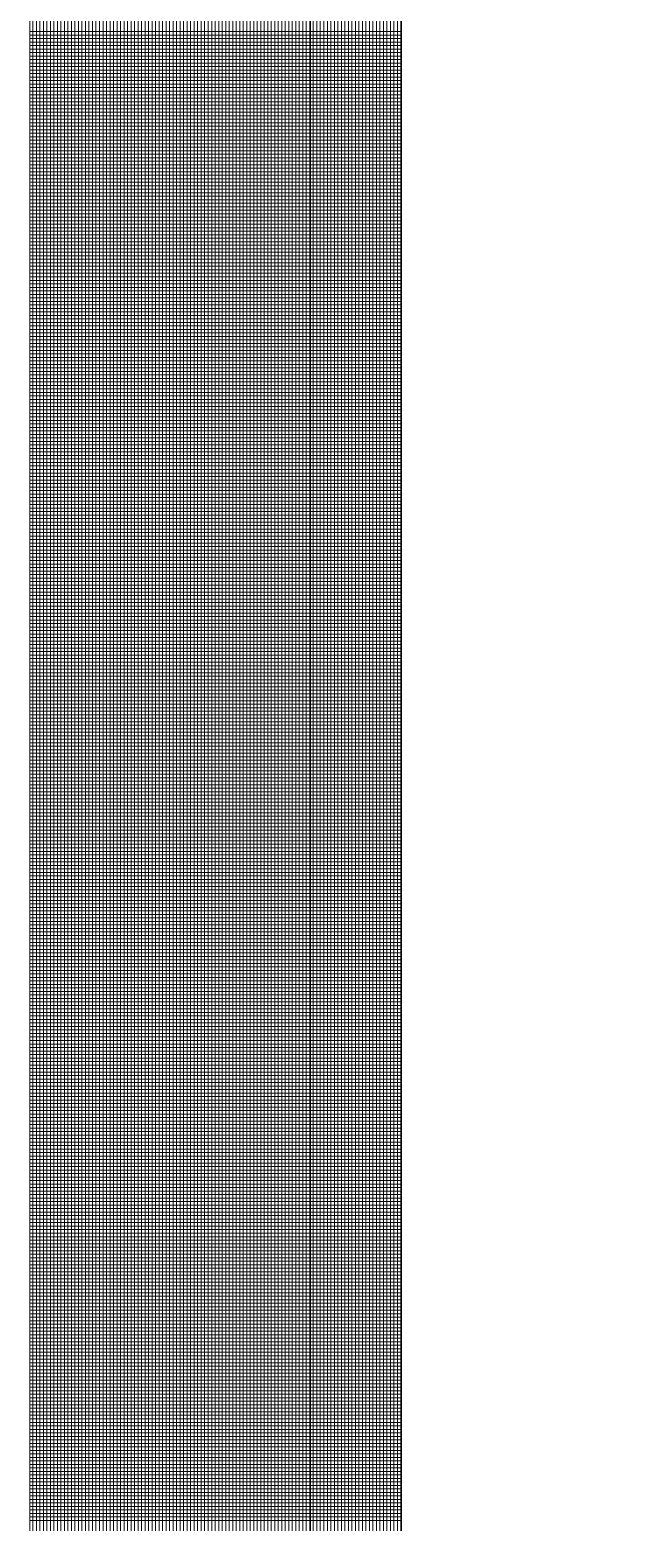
# Model space of a CAD drawing. Header units: inches. Extents: x -675 to 1187, y -924 to 1124.
# Drawn here: x -675.4 to -653.7, y 607.3 to 660.6 of the extents above; entities that cross this region are included whole.
import ezdxf

# ---------------------------------------------------------------- set-up
doc = ezdxf.new("R2010")
doc.units = ezdxf.units.IN
doc.header["$MEASUREMENT"] = 0
doc.layers.add('Base_dwg', color=8, linetype='Continuous', lineweight=9)
doc.layers.add('core and shell', color=50, linetype='Continuous', lineweight=9)

# ---------------------------------------------------------------- blocks, each defined once
blk = doc.blocks.new('Base_dwg-531197-Level 1 Copy 1')
at = {"layer": 'core and shell'}
blk.add_line((335.411, 359.899), (335.411, 1861.472), dxfattribs=at)
at = {"layer": 'core and shell', "flags": 128}
for points in [[(335.395, 326.052), (335.395, 359.899), (335.395, 1861.472), (335.395, 1895.256)], [(335.02, 326.65), (335.02, 359.897), (335.02, 1861.474), (335.02, 1894.657)], [(335.145, 326.449), (335.145, 359.898), (335.145, 1861.473), (335.145, 1894.858)], [(335.27, 326.25), (335.27, 359.899), (335.27, 1861.472), (335.27, 1895.058)], [(334.77, 327.058), (334.77, 359.896), (334.77, 1861.475), (334.77, 1894.249)], [(334.895, 326.853), (334.895, 359.897), (334.895, 1861.474), (334.895, 1894.454), (347.067, 1894.454)], [(334.395, 327.681), (334.395, 359.894), (334.395, 1861.477), (334.395, 1893.625)], [(334.52, 327.472), (334.52, 359.895), (334.52, 1861.477), (334.52, 1893.835), (346.582, 1893.835)], [(334.645, 327.264), (334.645, 359.896), (334.645, 1861.476), (334.645, 1894.043)], [(334.145, 328.107), (334.145, 359.893), (334.145, 1861.479), (334.145, 1893.2)], [(334.27, 327.893), (334.27, 359.894), (334.27, 1861.478), (334.27, 1893.413)], [(333.77, 328.758), (333.77, 359.891), (333.77, 1861.481), (333.77, 1892.547)], [(333.895, 328.539), (333.895, 359.892), (333.895, 1861.48), (333.895, 1892.767)], [(334.02, 328.322), (334.02, 359.893), (334.02, 1861.479), (334.02, 1892.984)], [(345.313, 329.206), (333.52, 329.206), (333.52, 359.89), (333.52, 1861.482), (333.52, 1892.102)], [(333.645, 328.98), (333.645, 359.891), (333.645, 1861.482), (333.645, 1892.326), (345.474, 1892.326)], [(333.27, 329.656), (333.27, 359.889), (333.27, 1861.484), (333.27, 1891.648)], [(333.395, 329.429), (333.395, 359.89), (333.395, 1861.483), (333.395, 1891.876)], [(332.895, 330.353), (332.895, 359.887), (332.895, 1861.486), (332.895, 1890.952), (344.527, 1890.952)], [(333.02, 330.118), (333.02, 359.888), (333.02, 1861.485), (333.02, 1891.186)], [(333.145, 329.886), (333.145, 359.888), (333.145, 1861.484), (333.145, 1891.418)], [(344.211, 330.831), (332.645, 330.831), (332.645, 359.886), (332.645, 1861.487), (332.645, 1890.475)], [(332.77, 330.589), (332.77, 359.887), (332.77, 1861.486), (332.77, 1890.715)], [(332.395, 331.315), (332.395, 359.885), (332.395, 1861.489), (332.395, 1889.989)], [(332.52, 331.07), (332.52, 359.885), (332.52, 1861.488), (332.52, 1890.233)], [(332.145, 331.811), (332.145, 359.884), (332.145, 1861.49), (332.145, 1889.492)], [(332.27, 331.561), (332.27, 359.884), (332.27, 1861.489), (332.27, 1889.742)], [(331.895, 332.318), (331.895, 359.882), (331.895, 1861.491), (331.895, 1888.984)], [(332.02, 332.063), (332.02, 359.883), (332.02, 1861.491), (332.02, 1889.24)], [(342.967, 332.831), (331.645, 332.831), (331.645, 359.881), (331.645, 1861.493), (331.645, 1888.465)], [(343.116, 332.581), (331.77, 332.581), (331.77, 359.882), (331.77, 1861.492), (331.77, 1888.726)], [(331.395, 333.368), (331.395, 359.88), (331.395, 1861.494), (331.395, 1887.933)], [(331.52, 333.101), (331.52, 359.881), (331.52, 1861.493), (331.52, 1888.201), (342.81, 1888.201)], [(331.145, 333.913), (331.145, 359.879), (331.145, 1861.496), (331.145, 1887.389)], [(331.27, 333.639), (331.27, 359.879), (331.27, 1861.495), (331.27, 1887.663)], [(330.895, 334.471), (330.895, 359.878), (330.895, 1861.497), (330.895, 1886.83), (342.034, 1886.83)], [(331.02, 334.19), (331.02, 359.878), (331.02, 1861.496), (331.02, 1887.111)], [(330.645, 335.043), (330.645, 359.876), (330.645, 1861.498), (330.645, 1886.257)], [(330.77, 334.755), (330.77, 359.877), (330.77, 1861.498), (330.77, 1886.546)], [(330.395, 335.632), (330.395, 359.875), (330.395, 1861.5), (330.395, 1885.668)], [(341.575, 335.331), (330.52, 335.331), (330.52, 359.876), (330.52, 1861.499), (330.52, 1885.965)], [(330.145, 336.237), (330.145, 359.874), (330.145, 1861.501), (330.145, 1885.063)], [(330.27, 335.932), (330.27, 359.875), (330.27, 1861.5), (330.27, 1885.368)], [(330.02, 336.546), (330.02, 359.873), (330.02, 1861.502), (330.02, 1884.753)], [(329.77, 337.18), (329.77, 359.872), (329.77, 1861.503), (329.77, 1884.119)], [(329.895, 336.86), (329.895, 359.873), (329.895, 1861.503), (329.895, 1884.439)], [(340.349, 337.831), (329.52, 337.831), (329.52, 359.871), (329.52, 1861.505), (329.52, 1883.465)], [(329.645, 337.504), (329.645, 359.872), (329.645, 1861.504), (329.645, 1883.795)], [(329.395, 338.168), (329.395, 359.87), (329.395, 1861.505), (329.395, 1883.13)], [(329.145, 338.856), (329.145, 359.869), (329.145, 1861.507), (329.145, 1882.442)], [(329.27, 338.509), (329.27, 359.87), (329.27, 1861.506), (329.27, 1882.789)], [(339.741, 339.206), (329.02, 339.206), (329.02, 359.869), (329.02, 1861.508), (329.02, 1882.088)], [(328.77, 339.937), (328.77, 359.867), (328.77, 1861.509), (328.77, 1881.36)], [(328.895, 339.57), (328.895, 359.868), (328.895, 1861.508), (328.895, 1881.728)], [(328.645, 340.312), (328.645, 359.867), (328.645, 1861.51), (328.645, 1880.985)], [(328.52, 340.694), (328.52, 359.866), (328.52, 1861.51), (328.52, 1880.602)], [(328.27, 341.485), (328.27, 359.865), (328.27, 1861.512), (328.27, 1879.811)], [(338.983, 341.081), (328.395, 341.081), (328.395, 359.866), (328.395, 1861.511), (328.395, 1880.211), (338.979, 1880.211)], [(328.145, 341.894), (328.145, 359.864), (328.145, 1861.512), (328.145, 1879.401)], [(338.645, 1208.938), (338.645, 1861.501), (338.645, 1879.373)], [(328.02, 342.314), (328.02, 359.864), (328.02, 1861.513), (328.02, 1878.982)], [(338.395, 1138.188), (338.395, 1143.063), (338.395, 1208.938), (338.395, 1861.503), (338.395, 1878.667)], [(338.52, 1138.188), (338.52, 1143.063), (338.52, 1208.938), (338.52, 1861.502), (338.52, 1879.024)], [(327.895, 342.744), (327.895, 359.863), (327.895, 1861.514), (327.895, 1878.551)], [(338.27, 1138.188), (338.27, 1143.063), (338.27, 1208.938), (338.27, 1861.504), (338.27, 1878.302)], [(327.645, 343.64), (327.645, 359.862), (327.645, 1861.515), (327.645, 1877.654)], [(327.77, 343.186), (327.77, 359.863), (327.77, 1861.515), (327.77, 1878.109)], [(338.145, 1138.188), (338.145, 1143.063), (338.145, 1208.938), (338.145, 1861.504), (338.145, 1877.928)], [(327.52, 344.108), (327.52, 359.861), (327.52, 1861.516), (327.52, 1877.186)], [(337.895, 1138.188), (337.895, 1143.063), (337.895, 1208.938), (337.895, 1861.506), (337.895, 1877.151)], [(338.02, 1138.188), (338.02, 1143.063), (338.02, 1208.938), (338.02, 1861.505), (338.02, 1877.545)], [(327.395, 344.591), (327.395, 359.861), (327.395, 1861.517), (327.395, 1876.703), (337.778, 1876.703)], [(337.77, 1138.188), (337.77, 1143.063), (337.77, 1208.938), (337.77, 1861.506), (337.77, 1876.747)], [(327.27, 345.09), (327.27, 359.86), (327.27, 1861.517), (327.27, 1876.204), (337.628, 1876.204)], [(337.645, 1138.188), (337.645, 1143.063), (337.645, 1208.938), (337.645, 1861.507), (337.645, 1876.331), (341.044, 1876.331)], [(327.145, 345.607), (327.145, 359.86), (327.145, 1861.518), (327.145, 1875.687)], [(337.52, 1138.188), (337.52, 1143.063), (337.52, 1208.938), (337.52, 1861.508), (337.52, 1875.903)], [(327.02, 346.144), (327.02, 359.859), (327.02, 1861.519), (327.02, 1875.15)], [(337.27, 1138.188), (337.27, 1143.063), (337.27, 1208.938), (337.27, 1861.509), (337.27, 1875.004)], [(337.395, 1138.188), (337.395, 1143.063), (337.395, 1208.938), (337.395, 1861.508), (337.395, 1875.461), (340.776, 1875.461)], [(337.177, 346.706), (326.895, 346.706), (326.895, 359.858), (326.895, 1861.519), (326.895, 1874.591)], [(337.145, 1138.188), (337.145, 1143.063), (337.145, 1208.938), (337.145, 1861.51), (337.145, 1874.53)], [(326.77, 347.286), (326.77, 359.858), (326.77, 1861.52), (326.77, 1874.007)], [(337.02, 1138.188), (337.02, 1143.063), (337.02, 1208.938), (337.02, 1861.51), (337.02, 1874.039)], [(326.645, 347.898), (326.645, 359.857), (326.645, 1861.521), (326.645, 1873.395)], [(336.895, 1138.188), (336.895, 1143.063), (336.895, 1208.938), (336.895, 1861.511), (336.895, 1873.526)], [(336.77, 1138.188), (336.77, 1143.063), (336.77, 1208.938), (336.77, 1861.512), (336.77, 1872.991)], [(326.52, 348.543), (326.52, 359.857), (326.52, 1861.522), (326.52, 1872.75)], [(336.645, 1138.188), (336.645, 1143.063), (336.645, 1208.938), (336.645, 1861.512), (336.645, 1872.429)], [(326.395, 349.226), (326.395, 359.856), (326.395, 1861.522), (326.395, 1872.066)], [(336.52, 1138.188), (336.52, 1143.063), (336.52, 1208.938), (336.52, 1861.513), (336.52, 1871.837), (339.841, 1871.831)], [(336.432, 349.956), (326.27, 349.956), (326.27, 359.855), (326.27, 1861.523), (326.27, 1871.337), (336.431, 1871.337)], [(336.395, 1138.188), (336.395, 1143.063), (336.395, 1208.938), (336.395, 1861.514), (336.395, 1871.21), (339.708, 1871.21)], [(326.145, 350.74), (326.145, 359.855), (326.145, 1861.524), (326.145, 1870.551)], [(336.27, 1138.188), (336.27, 1143.063), (336.27, 1208.938), (336.27, 1861.514), (336.27, 1870.54)], [(326.02, 351.597), (326.02, 359.854), (326.02, 1861.524), (326.02, 1869.695)], [(336.145, 1208.938), (336.145, 1861.515), (336.145, 1869.818)], [(325.895, 352.548), (325.895, 359.854), (325.895, 1861.525), (325.895, 1868.744)], [(336.02, 1208.938), (336.02, 1861.516), (336.02, 1869.03)], [(335.895, 1208.938), (335.895, 1861.517), (335.895, 1868.154)], [(325.77, 353.633), (325.77, 359.853), (325.77, 1861.526), (325.77, 1867.659)], [(335.77, 1208.938), (335.77, 1861.517), (335.77, 1867.153)], [(325.645, 354.931), (325.645, 359.852), (325.645, 1861.526), (325.645, 1866.363)], [(335.645, 1208.938), (335.645, 1861.518), (335.645, 1865.954)], [(325.52, 356.653), (325.52, 359.852), (325.52, 1861.527), (325.52, 1864.644)], [(335.52, 1208.938), (335.52, 1861.519), (335.52, 1864.353)], [(335.412, 359.831), (325.411, 359.831), (325.411, 359.851), (325.411, 1861.528), (325.412, 1861.556)], [(335.416, 1861.528), (335.416, 1861.519), (335.416, 1208.938), (338.662, 1208.938), (338.662, 1861.501)], [(338.664, 1584.456), (335.411, 1584.456), (325.411, 1584.456)], [(338.664, 1584.331), (335.411, 1584.331), (325.411, 1584.331)], [(338.664, 1584.206), (335.411, 1584.206), (325.411, 1584.206)], [(338.664, 1584.081), (335.411, 1584.081), (325.411, 1584.081)], [(338.664, 1583.956), (335.411, 1583.956), (325.411, 1583.956)], [(338.664, 1583.831), (335.411, 1583.831), (325.411, 1583.831)], [(338.664, 1583.706), (335.411, 1583.706), (325.411, 1583.706)], [(338.664, 1583.581), (335.411, 1583.581), (325.411, 1583.581)], [(338.664, 1583.456), (335.411, 1583.456), (325.411, 1583.456)], [(338.664, 1583.331), (335.411, 1583.331), (325.411, 1583.331)], [(338.664, 1583.206), (335.411, 1583.206), (325.411, 1583.206)], [(338.664, 1583.081), (335.411, 1583.081), (325.411, 1583.081)], [(338.664, 1582.956), (335.411, 1582.956), (325.411, 1582.956)], [(338.664, 1582.831), (335.411, 1582.831), (325.411, 1582.831)], [(338.664, 1582.706), (335.411, 1582.706), (325.411, 1582.706)], [(338.664, 1582.581), (335.411, 1582.581), (325.411, 1582.581)], [(338.664, 1582.456), (335.411, 1582.456), (325.411, 1582.456)], [(338.664, 1582.331), (335.411, 1582.331), (325.411, 1582.331)], [(338.664, 1582.206), (335.411, 1582.206), (325.411, 1582.206)], [(338.664, 1582.081), (335.411, 1582.081), (325.411, 1582.081)], [(338.664, 1581.956), (335.411, 1581.956), (325.411, 1581.956)], [(338.664, 1581.831), (335.411, 1581.831), (325.411, 1581.831)], [(338.664, 1581.706), (335.411, 1581.706), (325.411, 1581.706)], [(338.664, 1581.581), (335.411, 1581.581), (325.411, 1581.581)], [(338.664, 1581.456), (335.411, 1581.456), (325.411, 1581.456)], [(338.664, 1581.331), (335.411, 1581.331), (325.411, 1581.331)], [(338.664, 1581.206), (335.411, 1581.206), (325.411, 1581.206)], [(338.664, 1581.081), (335.411, 1581.081), (325.411, 1581.081)], [(338.664, 1580.956), (335.411, 1580.956), (325.411, 1580.956)], [(338.664, 1580.831), (335.411, 1580.831), (325.411, 1580.831)], [(338.664, 1580.706), (335.411, 1580.706), (325.411, 1580.706)], [(338.664, 1580.581), (335.411, 1580.581), (325.411, 1580.581)], [(338.664, 1580.456), (335.411, 1580.456), (325.411, 1580.456)], [(338.664, 1580.331), (335.411, 1580.331), (325.411, 1580.331)], [(338.664, 1580.206), (335.411, 1580.206), (325.411, 1580.206)], [(338.664, 1580.081), (335.411, 1580.081), (325.411, 1580.081)], [(338.664, 1579.956), (335.411, 1579.956), (325.411, 1579.956)], [(338.664, 1579.831), (335.411, 1579.831), (325.411, 1579.831)], [(338.664, 1579.706), (335.411, 1579.706), (325.411, 1579.706)], [(338.664, 1579.581), (335.411, 1579.581), (325.411, 1579.581)], [(338.664, 1579.456), (335.411, 1579.456), (325.411, 1579.456)], [(338.664, 1579.331), (335.411, 1579.331), (325.411, 1579.331)], [(338.664, 1579.206), (335.411, 1579.206), (325.411, 1579.206)], [(338.664, 1579.081), (335.411, 1579.081), (325.411, 1579.081)], [(338.664, 1578.956), (335.411, 1578.956), (325.411, 1578.956)], [(338.664, 1578.831), (335.411, 1578.831), (325.411, 1578.831)], [(338.664, 1578.706), (335.411, 1578.706), (325.411, 1578.706)], [(338.664, 1578.581), (335.411, 1578.581), (325.411, 1578.581)], [(338.664, 1578.456), (335.411, 1578.456), (325.411, 1578.456)], [(338.664, 1578.331), (335.411, 1578.331), (325.411, 1578.331)], [(338.664, 1578.206), (335.411, 1578.206), (325.411, 1578.206)], [(338.664, 1578.081), (335.411, 1578.081), (325.411, 1578.081)], [(338.664, 1577.956), (335.411, 1577.956), (325.411, 1577.956)], [(338.664, 1577.831), (335.411, 1577.831), (325.411, 1577.831)], [(338.664, 1577.706), (335.411, 1577.706), (325.411, 1577.706)], [(338.664, 1577.581), (335.411, 1577.581), (325.411, 1577.581)], [(338.664, 1577.456), (335.411, 1577.456), (325.411, 1577.456)], [(338.664, 1577.331), (335.411, 1577.331), (325.411, 1577.331)], [(338.664, 1577.206), (335.411, 1577.206), (325.411, 1577.206)], [(338.664, 1577.081), (335.411, 1577.081), (325.411, 1577.081)], [(338.664, 1576.956), (335.411, 1576.956), (325.411, 1576.956)], [(338.664, 1576.831), (335.411, 1576.831), (325.411, 1576.831)], [(338.664, 1576.706), (335.411, 1576.706), (325.411, 1576.706)], [(338.664, 1576.581), (335.411, 1576.581), (325.411, 1576.581)], [(338.664, 1576.456), (335.411, 1576.456), (325.411, 1576.456)], [(338.664, 1576.331), (335.411, 1576.331), (325.411, 1576.331)], [(338.664, 1576.206), (335.411, 1576.206), (325.411, 1576.206)], [(338.664, 1576.081), (335.411, 1576.081), (325.411, 1576.081)], [(338.664, 1575.956), (335.411, 1575.956), (325.411, 1575.956)], [(338.664, 1575.831), (335.411, 1575.831), (325.411, 1575.831)], [(338.664, 1575.706), (335.411, 1575.706), (325.411, 1575.706)], [(338.664, 1575.581), (335.411, 1575.581), (325.411, 1575.581)], [(338.664, 1575.456), (335.411, 1575.456), (325.411, 1575.456)], [(338.664, 1575.331), (335.411, 1575.331), (325.411, 1575.331)], [(338.664, 1575.206), (335.411, 1575.206), (325.411, 1575.206)], [(338.664, 1575.081), (335.411, 1575.081), (325.411, 1575.081)], [(338.664, 1574.956), (335.411, 1574.956), (325.411, 1574.956)], [(338.664, 1574.831), (335.411, 1574.831), (325.411, 1574.831)], [(338.664, 1574.706), (335.411, 1574.706), (325.411, 1574.706)], [(338.664, 1574.581), (335.411, 1574.581), (325.411, 1574.581)], [(338.664, 1574.456), (335.411, 1574.456), (325.411, 1574.456)], [(338.664, 1574.331), (335.411, 1574.331), (325.411, 1574.331)], [(338.664, 1574.206), (335.411, 1574.206), (325.411, 1574.206)], [(338.664, 1574.081), (335.411, 1574.081), (325.411, 1574.081)], [(338.664, 1573.956), (335.411, 1573.956), (325.411, 1573.956)], [(338.664, 1573.831), (335.411, 1573.831), (325.411, 1573.831)], [(338.664, 1573.706), (335.411, 1573.706), (325.411, 1573.706)], [(338.664, 1573.581), (335.411, 1573.581), (325.411, 1573.581)], [(338.664, 1573.456), (335.411, 1573.456), (325.411, 1573.456)], [(338.664, 1573.331), (335.411, 1573.331), (325.411, 1573.331)], [(338.664, 1573.206), (335.411, 1573.206), (325.411, 1573.206)], [(338.664, 1573.081), (335.411, 1573.081), (325.411, 1573.081)], [(338.664, 1572.956), (335.411, 1572.956), (325.411, 1572.956)], [(338.664, 1572.831), (335.411, 1572.831), (325.411, 1572.831)], [(338.664, 1572.706), (335.411, 1572.706), (325.411, 1572.706)], [(338.664, 1572.581), (335.411, 1572.581), (325.411, 1572.581)], [(338.664, 1572.456), (335.411, 1572.456), (325.411, 1572.456)], [(338.664, 1572.331), (335.411, 1572.331), (325.411, 1572.331)], [(338.664, 1572.206), (335.411, 1572.206), (325.411, 1572.206)], [(338.664, 1572.081), (335.411, 1572.081), (325.411, 1572.081)], [(338.664, 1571.956), (335.411, 1571.956), (325.411, 1571.956)], [(338.664, 1571.831), (335.411, 1571.831), (325.411, 1571.831)], [(338.664, 1571.706), (335.411, 1571.706), (325.411, 1571.706)], [(338.664, 1571.581), (335.411, 1571.581), (325.411, 1571.581)], [(338.664, 1571.456), (335.411, 1571.456), (325.411, 1571.456)], [(338.664, 1571.331), (335.411, 1571.331), (325.411, 1571.331)], [(338.664, 1571.206), (335.411, 1571.206), (325.411, 1571.206)], [(338.664, 1571.081), (335.411, 1571.081), (325.411, 1571.081)], [(338.664, 1570.956), (335.411, 1570.956), (325.411, 1570.956)], [(338.664, 1570.831), (335.411, 1570.831), (325.411, 1570.831)], [(338.664, 1570.706), (335.411, 1570.706), (325.411, 1570.706)], [(338.664, 1570.581), (335.411, 1570.581), (325.411, 1570.581)], [(338.664, 1570.456), (335.411, 1570.456), (325.411, 1570.456)], [(338.664, 1570.331), (335.411, 1570.331), (325.411, 1570.331)], [(338.664, 1570.206), (335.411, 1570.206), (325.411, 1570.206)], [(338.664, 1570.081), (335.411, 1570.081), (325.411, 1570.081)], [(338.664, 1569.956), (335.411, 1569.956), (325.411, 1569.956)], [(338.664, 1569.831), (335.411, 1569.831), (325.411, 1569.831)], [(338.664, 1569.706), (335.411, 1569.706), (325.411, 1569.706)], [(338.664, 1569.581), (335.411, 1569.581), (325.411, 1569.581)], [(338.664, 1569.456), (335.411, 1569.456), (325.411, 1569.456)], [(338.664, 1569.331), (335.411, 1569.331), (325.411, 1569.331)], [(338.664, 1569.206), (335.411, 1569.206), (325.411, 1569.206)], [(338.664, 1569.081), (335.411, 1569.081), (325.411, 1569.081)], [(338.664, 1568.956), (335.411, 1568.956), (325.411, 1568.956)], [(338.664, 1568.831), (335.411, 1568.831), (325.411, 1568.831)], [(338.664, 1568.706), (335.411, 1568.706), (325.411, 1568.706)], [(338.664, 1568.581), (335.411, 1568.581), (325.411, 1568.581)], [(338.664, 1568.456), (335.411, 1568.456), (325.411, 1568.456)], [(338.664, 1568.331), (335.411, 1568.331), (325.411, 1568.331)], [(338.664, 1568.206), (335.411, 1568.206), (325.411, 1568.206)], [(338.664, 1568.081), (335.411, 1568.081), (325.411, 1568.081)], [(338.664, 1567.956), (335.411, 1567.956), (325.411, 1567.956)], [(338.664, 1567.831), (335.411, 1567.831), (325.411, 1567.831)], [(338.664, 1567.706), (335.411, 1567.706), (325.411, 1567.706)], [(338.664, 1567.581), (335.411, 1567.581), (325.411, 1567.581)], [(338.664, 1567.456), (335.411, 1567.456), (325.411, 1567.456)], [(338.664, 1567.331), (335.411, 1567.331), (325.411, 1567.331)], [(338.664, 1567.206), (335.411, 1567.206), (325.411, 1567.206)], [(338.664, 1567.081), (335.411, 1567.081), (325.411, 1567.081)], [(338.664, 1566.956), (335.411, 1566.956), (325.411, 1566.956)], [(338.664, 1566.831), (335.411, 1566.831), (325.411, 1566.831)], [(338.664, 1566.706), (335.411, 1566.706), (325.411, 1566.706)], [(338.664, 1566.581), (335.411, 1566.581), (325.411, 1566.581)], [(338.664, 1566.456), (335.411, 1566.456), (325.411, 1566.456)], [(338.664, 1566.331), (335.411, 1566.331), (325.411, 1566.331)], [(338.664, 1566.206), (335.411, 1566.206), (325.411, 1566.206)], [(338.664, 1566.081), (335.411, 1566.081), (325.411, 1566.081)], [(338.664, 1565.956), (335.411, 1565.956), (325.411, 1565.956)], [(338.664, 1565.831), (335.411, 1565.831), (325.411, 1565.831)], [(338.664, 1565.706), (335.411, 1565.706), (325.411, 1565.706)], [(338.664, 1565.581), (335.411, 1565.581), (325.411, 1565.581)], [(338.664, 1565.456), (335.411, 1565.456), (325.411, 1565.456)], [(338.664, 1565.331), (335.411, 1565.331), (325.411, 1565.331)], [(338.664, 1565.206), (335.411, 1565.206), (325.411, 1565.206)], [(338.664, 1565.081), (335.411, 1565.081), (325.411, 1565.081)], [(338.664, 1564.956), (335.411, 1564.956), (325.411, 1564.956)], [(338.664, 1564.831), (335.411, 1564.831), (325.411, 1564.831)], [(338.664, 1564.706), (335.411, 1564.706), (325.411, 1564.706)], [(338.664, 1564.581), (335.411, 1564.581), (325.411, 1564.581)], [(338.664, 1564.456), (335.411, 1564.456), (325.411, 1564.456)], [(338.664, 1564.331), (335.411, 1564.331), (325.411, 1564.331)], [(338.664, 1564.206), (335.411, 1564.206), (325.411, 1564.206)], [(338.664, 1564.081), (335.411, 1564.081), (325.411, 1564.081)], [(338.664, 1563.956), (335.411, 1563.956), (325.411, 1563.956)], [(338.664, 1563.831), (335.411, 1563.831), (325.411, 1563.831)], [(338.664, 1563.706), (335.411, 1563.706), (325.411, 1563.706)], [(338.664, 1563.581), (335.411, 1563.581), (325.411, 1563.581)], [(338.664, 1563.456), (335.411, 1563.456), (325.411, 1563.456)], [(338.664, 1563.331), (335.411, 1563.331), (325.411, 1563.331)], [(338.664, 1563.206), (335.411, 1563.206), (325.411, 1563.206)], [(338.664, 1563.081), (335.411, 1563.081), (325.411, 1563.081)], [(338.664, 1562.956), (335.411, 1562.956), (325.411, 1562.956)], [(338.664, 1562.831), (335.411, 1562.831), (325.411, 1562.831)], [(338.664, 1562.706), (335.411, 1562.706), (325.411, 1562.706)], [(338.664, 1562.581), (335.411, 1562.581), (325.411, 1562.581)], [(338.664, 1562.456), (335.411, 1562.456), (325.411, 1562.456)], [(338.664, 1562.331), (335.411, 1562.331), (325.411, 1562.331)], [(338.664, 1562.206), (335.411, 1562.206), (325.411, 1562.206)], [(338.664, 1562.081), (335.411, 1562.081), (325.411, 1562.081)], [(338.664, 1561.956), (335.411, 1561.956), (325.411, 1561.956)], [(338.664, 1561.831), (335.411, 1561.831), (325.411, 1561.831)], [(338.664, 1561.706), (335.411, 1561.706), (325.411, 1561.706)], [(338.664, 1561.581), (335.411, 1561.581), (325.411, 1561.581)], [(338.664, 1561.456), (335.411, 1561.456), (325.411, 1561.456)], [(338.664, 1561.331), (335.411, 1561.331), (325.411, 1561.331)], [(338.664, 1561.206), (335.411, 1561.206), (325.411, 1561.206)], [(338.664, 1561.081), (335.411, 1561.081), (325.411, 1561.081)], [(338.664, 1560.956), (335.411, 1560.956), (325.411, 1560.956)], [(338.664, 1560.831), (335.411, 1560.831), (325.411, 1560.831)], [(338.664, 1560.706), (335.411, 1560.706), (325.411, 1560.706)], [(338.664, 1560.581), (335.411, 1560.581), (325.411, 1560.581)], [(338.664, 1560.456), (335.411, 1560.456), (325.411, 1560.456)], [(338.664, 1560.331), (335.411, 1560.331), (325.411, 1560.331)], [(338.664, 1560.206), (335.411, 1560.206), (325.411, 1560.206)], [(338.664, 1560.081), (335.411, 1560.081), (325.411, 1560.081)], [(338.664, 1559.956), (335.411, 1559.956), (325.411, 1559.956)], [(338.664, 1559.831), (335.411, 1559.831), (325.411, 1559.831)], [(338.664, 1559.706), (335.411, 1559.706), (325.411, 1559.706)], [(338.664, 1559.581), (335.411, 1559.581), (325.411, 1559.581)], [(338.664, 1559.456), (335.411, 1559.456), (325.411, 1559.456)], [(338.664, 1559.331), (335.411, 1559.331), (325.411, 1559.331)], [(338.664, 1559.206), (335.411, 1559.206), (325.411, 1559.206)], [(338.664, 1559.081), (335.411, 1559.081), (325.411, 1559.081)], [(338.664, 1558.956), (335.411, 1558.956), (325.411, 1558.956)], [(338.664, 1558.831), (335.411, 1558.831), (325.411, 1558.831)], [(338.664, 1558.706), (335.411, 1558.706), (325.411, 1558.706)], [(338.664, 1558.581), (335.411, 1558.581), (325.411, 1558.581)], [(338.664, 1558.456), (335.411, 1558.456), (325.411, 1558.456)], [(338.664, 1558.331), (335.411, 1558.331), (325.411, 1558.331)], [(338.664, 1558.206), (335.411, 1558.206), (325.411, 1558.206)], [(338.664, 1558.081), (335.411, 1558.081), (325.411, 1558.081)], [(338.664, 1557.956), (335.411, 1557.956), (325.411, 1557.956)], [(338.664, 1557.831), (335.411, 1557.831), (325.411, 1557.831)], [(338.664, 1557.706), (335.411, 1557.706), (325.411, 1557.706)], [(338.664, 1557.581), (335.411, 1557.581), (325.411, 1557.581)], [(338.664, 1557.456), (335.411, 1557.456), (325.411, 1557.456)], [(338.664, 1557.331), (335.411, 1557.331), (325.411, 1557.331)], [(338.664, 1557.206), (335.411, 1557.206), (325.411, 1557.206)], [(338.664, 1557.081), (335.411, 1557.081), (325.411, 1557.081)], [(338.664, 1556.956), (335.411, 1556.956), (325.411, 1556.956)], [(338.664, 1556.831), (335.411, 1556.831), (325.411, 1556.831)], [(338.664, 1556.706), (335.411, 1556.706), (325.411, 1556.706)], [(338.664, 1556.581), (335.411, 1556.581), (325.411, 1556.581)], [(338.664, 1556.456), (335.411, 1556.456), (325.411, 1556.456)], [(338.664, 1556.331), (335.411, 1556.331), (325.411, 1556.331)], [(338.664, 1556.206), (335.411, 1556.206), (325.411, 1556.206)], [(338.664, 1556.081), (335.411, 1556.081), (325.411, 1556.081)], [(338.664, 1555.956), (335.411, 1555.956), (325.411, 1555.956)], [(338.664, 1555.831), (335.411, 1555.831), (325.411, 1555.831)], [(338.664, 1555.706), (335.411, 1555.706), (325.411, 1555.706)], [(338.664, 1555.581), (335.411, 1555.581), (325.411, 1555.581)], [(338.664, 1555.456), (335.411, 1555.456), (325.411, 1555.456)], [(338.664, 1555.331), (335.411, 1555.331), (325.411, 1555.331)], [(338.664, 1555.206), (335.411, 1555.206), (325.411, 1555.206)], [(338.664, 1555.081), (335.411, 1555.081), (325.411, 1555.081)], [(338.664, 1554.956), (335.411, 1554.956), (325.411, 1554.956)], [(338.664, 1554.831), (335.411, 1554.831), (325.411, 1554.831)], [(338.664, 1554.706), (335.411, 1554.706), (325.411, 1554.706)], [(338.664, 1554.581), (335.411, 1554.581), (325.411, 1554.581)], [(338.664, 1554.456), (335.411, 1554.456), (325.411, 1554.456)], [(338.664, 1554.331), (335.411, 1554.331), (325.411, 1554.331)], [(338.664, 1554.206), (335.411, 1554.206), (325.411, 1554.206)], [(338.664, 1554.081), (335.411, 1554.081), (325.411, 1554.081)], [(338.664, 1553.956), (335.411, 1553.956), (325.411, 1553.956)], [(338.664, 1553.831), (335.411, 1553.831), (325.411, 1553.831)], [(338.664, 1553.706), (335.411, 1553.706), (325.411, 1553.706)], [(338.664, 1553.581), (335.411, 1553.581), (325.411, 1553.581)], [(338.664, 1553.456), (335.411, 1553.456), (325.411, 1553.456)], [(338.664, 1553.331), (335.411, 1553.331), (325.411, 1553.331)], [(338.664, 1553.206), (335.411, 1553.206), (325.411, 1553.206)], [(338.664, 1553.081), (335.411, 1553.081), (325.411, 1553.081)], [(338.664, 1552.956), (335.411, 1552.956), (325.411, 1552.956)], [(338.664, 1552.831), (335.411, 1552.831), (325.411, 1552.831)], [(338.664, 1552.706), (335.411, 1552.706), (325.411, 1552.706)], [(338.664, 1552.581), (335.411, 1552.581), (325.411, 1552.581)], [(338.664, 1552.456), (335.411, 1552.456), (325.411, 1552.456)], [(338.664, 1552.331), (335.411, 1552.331), (325.411, 1552.331)], [(338.664, 1552.206), (335.411, 1552.206), (325.411, 1552.206)], [(338.664, 1552.081), (335.411, 1552.081), (325.411, 1552.081)], [(338.664, 1551.956), (335.411, 1551.956), (325.411, 1551.956)], [(338.664, 1551.831), (335.411, 1551.831), (325.411, 1551.831)], [(338.664, 1551.706), (335.411, 1551.706), (325.411, 1551.706)], [(338.664, 1551.581), (335.411, 1551.581), (325.411, 1551.581)], [(338.664, 1551.456), (335.411, 1551.456), (325.411, 1551.456)], [(338.664, 1551.331), (335.411, 1551.331), (325.411, 1551.331)], [(338.664, 1551.206), (335.411, 1551.206), (325.411, 1551.206)], [(338.664, 1551.081), (335.411, 1551.081), (325.411, 1551.081)], [(338.664, 1550.956), (335.411, 1550.956), (325.411, 1550.956)], [(338.664, 1550.831), (335.411, 1550.831), (325.411, 1550.831)], [(338.664, 1550.706), (335.411, 1550.706), (325.411, 1550.706)], [(338.664, 1550.581), (335.411, 1550.581), (325.411, 1550.581)], [(338.664, 1550.456), (335.411, 1550.456), (325.411, 1550.456)], [(338.664, 1550.331), (335.411, 1550.331), (325.411, 1550.331)], [(338.664, 1550.206), (335.411, 1550.206), (325.411, 1550.206)], [(338.664, 1550.081), (335.411, 1550.081), (325.411, 1550.081)], [(338.664, 1549.956), (335.411, 1549.956), (325.411, 1549.956)], [(338.664, 1549.831), (335.411, 1549.831), (325.411, 1549.831)], [(338.664, 1549.706), (335.411, 1549.706), (325.411, 1549.706)], [(338.664, 1549.581), (335.411, 1549.581), (325.411, 1549.581)], [(338.664, 1549.456), (335.411, 1549.456), (325.411, 1549.456)], [(338.664, 1549.331), (335.411, 1549.331), (325.411, 1549.331)], [(338.664, 1549.206), (335.411, 1549.206), (325.411, 1549.206)], [(338.664, 1549.081), (335.411, 1549.081), (325.411, 1549.081)], [(338.664, 1548.956), (335.411, 1548.956), (325.411, 1548.956)], [(338.664, 1548.831), (335.411, 1548.831), (325.411, 1548.831)], [(338.664, 1548.706), (335.411, 1548.706), (325.411, 1548.706)], [(338.664, 1548.581), (335.411, 1548.581), (325.411, 1548.581)], [(338.664, 1548.456), (335.411, 1548.456), (325.411, 1548.456)], [(338.664, 1548.331), (335.411, 1548.331), (325.411, 1548.331)], [(338.664, 1548.206), (335.411, 1548.206), (325.411, 1548.206)], [(338.664, 1548.081), (335.411, 1548.081), (325.411, 1548.081)], [(338.664, 1547.956), (335.411, 1547.956), (325.411, 1547.956)], [(338.664, 1547.831), (335.411, 1547.831), (325.411, 1547.831)], [(338.664, 1547.706), (335.411, 1547.706), (325.411, 1547.706)], [(338.664, 1547.581), (335.411, 1547.581), (325.411, 1547.581)], [(338.664, 1547.456), (335.411, 1547.456), (325.411, 1547.456)], [(338.664, 1547.331), (335.411, 1547.331), (325.411, 1547.331)], [(338.664, 1547.206), (335.411, 1547.206), (325.411, 1547.206)], [(338.664, 1547.081), (335.411, 1547.081), (325.411, 1547.081)], [(338.664, 1546.956), (335.411, 1546.956), (325.411, 1546.956)], [(338.664, 1546.831), (335.411, 1546.831), (325.411, 1546.831)], [(338.664, 1546.706), (335.411, 1546.706), (325.411, 1546.706)], [(338.664, 1546.581), (335.411, 1546.581), (325.411, 1546.581)], [(338.664, 1546.456), (335.411, 1546.456), (325.411, 1546.456)], [(338.664, 1546.331), (335.411, 1546.331), (325.411, 1546.331)], [(338.664, 1546.206), (335.411, 1546.206), (325.411, 1546.206)], [(338.664, 1546.081), (335.411, 1546.081), (325.411, 1546.081)], [(338.664, 1545.956), (335.411, 1545.956), (325.411, 1545.956)], [(338.664, 1545.831), (335.411, 1545.831), (325.411, 1545.831)], [(338.664, 1545.706), (335.411, 1545.706), (325.411, 1545.706)], [(338.664, 1545.581), (335.411, 1545.581), (325.411, 1545.581)], [(338.664, 1545.456), (335.411, 1545.456), (325.411, 1545.456)], [(338.664, 1545.331), (335.411, 1545.331), (325.411, 1545.331)], [(338.664, 1545.206), (335.411, 1545.206), (325.411, 1545.206)], [(338.664, 1545.081), (335.411, 1545.081), (325.411, 1545.081)], [(338.664, 1544.956), (335.411, 1544.956), (325.411, 1544.956)], [(338.664, 1544.831), (335.411, 1544.831), (325.411, 1544.831)], [(338.664, 1544.706), (335.411, 1544.706), (325.411, 1544.706)], [(338.664, 1544.581), (335.411, 1544.581), (325.411, 1544.581)], [(338.664, 1544.456), (335.411, 1544.456), (325.411, 1544.456)], [(338.664, 1544.331), (335.411, 1544.331), (325.411, 1544.331)], [(338.664, 1544.206), (335.411, 1544.206), (325.411, 1544.206)], [(338.664, 1544.081), (335.411, 1544.081), (325.411, 1544.081)], [(338.664, 1543.956), (335.411, 1543.956), (325.411, 1543.956)], [(338.664, 1543.831), (335.411, 1543.831), (325.411, 1543.831)], [(338.664, 1543.706), (335.411, 1543.706), (325.411, 1543.706)], [(338.664, 1543.581), (335.411, 1543.581), (325.411, 1543.581)], [(338.664, 1543.456), (335.411, 1543.456), (325.411, 1543.456)], [(338.664, 1543.331), (335.411, 1543.331), (325.411, 1543.331)], [(338.664, 1543.206), (335.411, 1543.206), (325.411, 1543.206)], [(338.664, 1543.081), (335.411, 1543.081), (325.411, 1543.081)], [(338.664, 1542.956), (335.411, 1542.956), (325.411, 1542.956)], [(338.664, 1542.831), (335.411, 1542.831), (325.411, 1542.831)], [(338.664, 1542.706), (335.411, 1542.706), (325.411, 1542.706)], [(338.664, 1542.581), (335.411, 1542.581), (325.411, 1542.581)], [(338.664, 1542.456), (335.411, 1542.456), (325.411, 1542.456)], [(338.664, 1542.331), (335.411, 1542.331), (325.411, 1542.331)], [(338.664, 1542.206), (335.411, 1542.206), (325.411, 1542.206)], [(338.664, 1542.081), (335.411, 1542.081), (325.411, 1542.081)], [(338.664, 1541.956), (335.411, 1541.956), (325.411, 1541.956)], [(338.664, 1541.831), (335.411, 1541.831), (325.411, 1541.831)], [(338.664, 1541.706), (335.411, 1541.706), (325.411, 1541.706)], [(338.664, 1541.581), (335.411, 1541.581), (325.411, 1541.581)], [(338.664, 1541.456), (335.411, 1541.456), (325.411, 1541.456)], [(338.664, 1541.331), (335.411, 1541.331), (325.411, 1541.331)], [(338.664, 1541.206), (335.411, 1541.206), (325.411, 1541.206)], [(338.664, 1541.081), (335.411, 1541.081), (325.411, 1541.081)], [(338.664, 1540.956), (335.411, 1540.956), (325.411, 1540.956)], [(338.664, 1540.831), (335.411, 1540.831), (325.411, 1540.831)], [(338.664, 1540.706), (335.411, 1540.706), (325.411, 1540.706)], [(338.664, 1540.581), (335.411, 1540.581), (325.411, 1540.581)], [(338.664, 1540.456), (335.411, 1540.456), (325.411, 1540.456)], [(338.664, 1540.331), (335.411, 1540.331), (325.411, 1540.331)], [(338.664, 1540.206), (335.411, 1540.206), (325.411, 1540.206)], [(338.664, 1540.081), (335.411, 1540.081), (325.411, 1540.081)], [(338.664, 1539.956), (335.411, 1539.956), (325.411, 1539.956)], [(338.664, 1539.831), (335.411, 1539.831), (325.411, 1539.831)], [(338.664, 1539.706), (335.411, 1539.706), (325.411, 1539.706)], [(338.664, 1539.581), (335.411, 1539.581), (325.411, 1539.581)], [(338.664, 1539.456), (335.411, 1539.456), (325.411, 1539.456)], [(338.664, 1539.331), (335.411, 1539.331), (325.411, 1539.331)], [(338.664, 1539.206), (335.411, 1539.206), (325.411, 1539.206)], [(338.664, 1539.081), (335.411, 1539.081), (325.411, 1539.081)], [(338.664, 1538.956), (335.411, 1538.956), (325.411, 1538.956)], [(338.664, 1538.831), (335.411, 1538.831), (325.411, 1538.831)], [(338.664, 1538.706), (335.411, 1538.706), (325.411, 1538.706)], [(338.664, 1538.581), (335.411, 1538.581), (325.411, 1538.581)], [(338.664, 1538.456), (335.411, 1538.456), (325.411, 1538.456)], [(338.664, 1538.331), (335.411, 1538.331), (325.411, 1538.331)], [(338.664, 1538.206), (335.411, 1538.206), (325.411, 1538.206)], [(338.664, 1538.081), (335.411, 1538.081), (325.411, 1538.081)], [(338.664, 1537.956), (335.411, 1537.956), (325.411, 1537.956)], [(338.664, 1537.831), (335.411, 1537.831), (325.411, 1537.831)], [(338.664, 1537.706), (335.411, 1537.706), (325.411, 1537.706)], [(338.664, 1537.581), (335.411, 1537.581), (325.411, 1537.581)], [(338.664, 1537.456), (335.411, 1537.456), (325.411, 1537.456)], [(338.664, 1537.331), (335.411, 1537.331), (325.411, 1537.331)], [(338.664, 1537.206), (335.411, 1537.206), (325.411, 1537.206)], [(338.664, 1537.081), (335.411, 1537.081), (325.411, 1537.081)], [(338.664, 1536.956), (335.411, 1536.956), (325.411, 1536.956)], [(338.664, 1536.831), (335.411, 1536.831), (325.411, 1536.831)], [(338.664, 1536.706), (335.411, 1536.706), (325.411, 1536.706)], [(338.664, 1536.581), (335.411, 1536.581), (325.411, 1536.581)], [(338.664, 1536.456), (335.411, 1536.456), (325.411, 1536.456)], [(338.664, 1536.331), (335.411, 1536.331), (325.411, 1536.331)], [(338.664, 1536.206), (335.411, 1536.206), (325.411, 1536.206)], [(338.664, 1536.081), (335.411, 1536.081), (325.411, 1536.081)], [(338.664, 1535.956), (335.411, 1535.956), (325.411, 1535.956)], [(338.664, 1535.831), (335.411, 1535.831), (325.411, 1535.831)], [(338.664, 1535.706), (335.411, 1535.706), (325.411, 1535.706)], [(338.664, 1535.581), (335.411, 1535.581), (325.411, 1535.581)], [(338.664, 1535.456), (335.411, 1535.456), (325.411, 1535.456)], [(338.664, 1535.331), (335.411, 1535.331), (325.411, 1535.331)], [(338.664, 1535.206), (335.411, 1535.206), (325.411, 1535.206)], [(338.664, 1535.081), (335.411, 1535.081), (325.411, 1535.081)], [(338.664, 1534.956), (335.411, 1534.956), (325.411, 1534.956)], [(338.664, 1534.831), (335.411, 1534.831), (325.411, 1534.831)], [(338.664, 1534.706), (335.411, 1534.706), (325.411, 1534.706)], [(338.664, 1534.581), (335.411, 1534.581), (325.411, 1534.581)], [(338.664, 1534.456), (335.411, 1534.456), (325.411, 1534.456)], [(338.664, 1534.331), (335.411, 1534.331), (325.411, 1534.331)], [(338.664, 1534.206), (335.411, 1534.206), (325.411, 1534.206)], [(338.664, 1534.081), (335.411, 1534.081), (325.411, 1534.081)], [(338.664, 1533.956), (335.411, 1533.956), (325.411, 1533.956)], [(338.664, 1533.831), (335.411, 1533.831), (325.411, 1533.831)], [(338.664, 1533.706), (335.411, 1533.706), (325.411, 1533.706)], [(338.664, 1533.581), (335.411, 1533.581), (325.411, 1533.581)], [(338.664, 1533.456), (335.411, 1533.456), (325.411, 1533.456)], [(338.664, 1533.331), (335.411, 1533.331), (325.411, 1533.331)], [(338.664, 1533.206), (335.411, 1533.206), (325.411, 1533.206)], [(338.664, 1533.081), (335.411, 1533.081), (325.411, 1533.081)], [(338.664, 1532.956), (335.411, 1532.956), (325.411, 1532.956)], [(338.664, 1532.831), (335.411, 1532.831), (325.411, 1532.831)], [(338.664, 1532.706), (335.411, 1532.706), (325.411, 1532.706)], [(338.664, 1532.581), (335.411, 1532.581), (325.411, 1532.581)], [(338.664, 1532.456), (335.411, 1532.456), (325.411, 1532.456)], [(338.664, 1532.331), (335.411, 1532.331), (325.411, 1532.331)], [(338.664, 1532.206), (335.411, 1532.206), (325.411, 1532.206)], [(338.664, 1532.081), (335.411, 1532.081), (325.411, 1532.081)], [(338.664, 1531.956), (335.411, 1531.956), (325.411, 1531.956)], [(338.664, 1531.831), (335.411, 1531.831), (325.411, 1531.831)], [(338.664, 1531.706), (335.411, 1531.706), (325.411, 1531.706)], [(338.664, 1531.581), (335.411, 1531.581), (325.411, 1531.581)], [(338.664, 1531.456), (335.411, 1531.456), (325.411, 1531.456)], [(338.664, 1531.331), (335.411, 1531.331), (325.411, 1531.331)]]:
    blk.add_lwpolyline(points, dxfattribs=at)

msp = doc.modelspace()

# ---------------------------------------------------------------- block references
at = {"layer": 'Base_dwg', "color": 7, "lineweight": 20}
msp.add_blockref('Base_dwg-531197-Level 1 Copy 1', (-1000.794, -923.952), dxfattribs=at)

doc.saveas('drawing.dxf')
